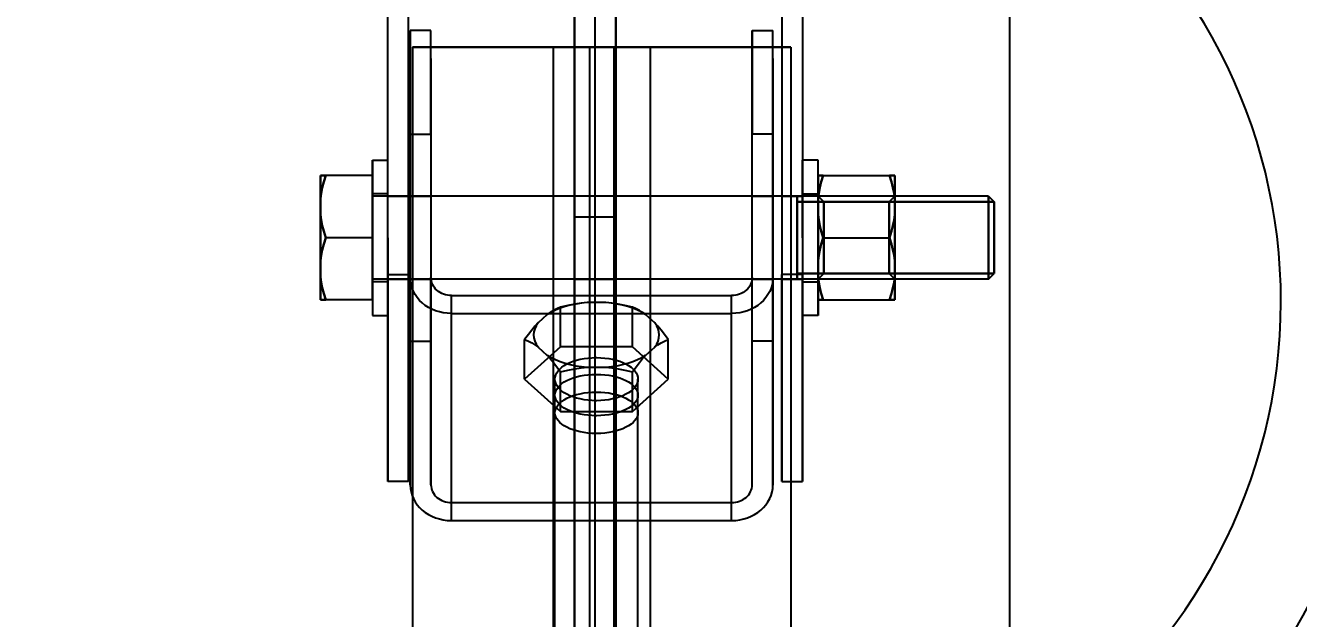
# Model space of a CAD drawing. Extents: x -588 to 2961, y -4857 to 3.
# Drawn here: x 2477.5 to 2723.1, y -1967.5 to -1853 of the extents above; entities that cross this region are included whole.
import ezdxf

# ---------------------------------------------------------------- set-up
doc = ezdxf.new("R2010")
doc.units = 0
doc.header["$MEASUREMENT"] = 0
doc.layers.get('0').update_dxf_attribs({"linetype": 'CONTINUOUS'})
doc.layers.get('DEFPOINTS').update_dxf_attribs({"linetype": 'CONTINUOUS'})
doc.layers.add('DIMENSION', color=5, linetype='CONTINUOUS')
doc.dimstyles.new('ISO-25', dxfattribs={"dimtxt": 2.5, "dimasz": 2.5, "dimexe": 1.25, "dimexo": 0.625, "dimtad": 1, "dimdec": 4, "dimrnd": 1, "dimdsep": 46, "dimtxsty": 'STANDARD', "dimcen": 2.5, "dimadec": 0, "dimazin": 0, "dimtfac": 1, "dimtdec": 4, "dimtmove": 0, "dimatfit": 3, "dimfxl": 1, "dimtolj": 1, "dimtzin": 0, "dimarcsym": 0})

# ---------------------------------------------------------------- blocks, each defined once
blk = doc.blocks.new('*D55')
at = {"layer": 'DEFPOINTS', "color": 0}
for p in [(2587.396399, -1748.17277), (2386.288343, -2013.56342), (2586.288343, -2013.56342)]:
    blk.add_point(p, dxfattribs=at)
at = {"layer": 'DIMENSION', "color": 0, "lineweight": -2}
for p, q in [((2581.146399, -1748.17277), (2373.788343, -1748.17277)), ((2386.288343, -1773.17277), (2386.288343, -1988.56342)), ((2580.038343, -2013.56342), (2373.788343, -2013.56342))]:
    blk.add_line(p, q, dxfattribs=at)
at = {"layer": 'DIMENSION', "color": 0}
for points in [[(2390.45501, -1773.17277), (2382.121677, -1773.17277), (2386.288343, -1748.17277)], [(2382.121677, -1988.56342), (2390.45501, -1988.56342), (2386.288343, -2013.56342)]]:
    blk.add_solid(points, dxfattribs=at)
at = {"layer": 'DIMENSION', "color": 0, "ltscale": 10, "insert": (2367.538343, -1880.868095), "char_height": 25, "attachment_point": 5, "rotation": 90}
blk.add_mtext('\\A1;265', dxfattribs=at)

msp = doc.modelspace()

# ---------------------------------------------------------------- linework, layer by layer
at = {"color": 1}
for p, q in [((2583.396399, -1820.968696), (2583.396399, -2070.968696)), ((2583.396399, -2070.968696), (2583.396399, -1820.968696)), ((2591.396399, -1820.968696), (2591.396399, -2070.968696)), ((2591.396399, -2070.968696), (2591.396399, -1820.968696)), ((2547.396399, -1901.071596), (2547.396399, -1829.071596)), ((2547.396399, -1901.071596), (2547.396399, -1829.071596)), ((2551.396399, -1901.071596), (2551.396399, -1829.071596)), ((2551.396399, -1901.071596), (2551.396399, -1829.071596)), ((2623.396399, -1829.071596), (2623.396399, -1901.071596)), ((2623.396399, -1829.071596), (2623.396399, -1901.071596)), ((2627.396399, -1829.071596), (2627.396399, -1901.071596)), ((2627.396399, -1829.071596), (2627.396399, -1901.071596)), ((2551.691066, -1853.970421), (2551.691066, -1873.970421)), ((2555.691066, -1853.970421), (2551.691066, -1853.970421)), ((2551.691066, -1873.970421), (2551.691066, -1853.970421)), ((2555.691066, -1873.970421), (2555.691066, -1853.970421)), ((2555.691066, -1873.970421), (2555.691066, -1853.970421)), ((2617.691066, -1853.970421), (2617.691066, -1873.970421)), ((2617.691066, -1853.970421), (2621.691066, -1853.970421)), ((2617.691066, -1873.970421), (2617.691066, -1853.970421)), ((2621.691066, -1873.970421), (2621.691066, -1853.970421)), ((2621.691066, -1873.970421), (2621.691066, -1853.970421)), ((2552.138343, -1857.150524), (2579.288343, -1857.150524)), ((2552.138343, -1857.150524), (2625.138343, -1857.150524)), ((2552.138343, -1857.150524), (2552.138343, -4857.150524)), ((2552.138343, -1857.150524), (2552.138343, -4857.150524)), ((2579.288343, -1857.150524), (2552.138343, -1857.150524)), ((2625.138343, -1857.150524), (2552.138343, -1857.150524)), ((2552.138343, -1857.150524), (2552.138343, -4857.150524)), ((2552.138343, -1857.150524), (2552.138343, -4857.150524)), ((2579.288343, -1857.150524), (2586.288343, -1857.150524)), ((2579.288343, -1857.150524), (2579.288343, -4857.150524)), ((2586.288343, -1857.150524), (2579.288343, -1857.150524)), ((2579.288343, -1857.150524), (2579.288343, -4857.150524)), ((2586.288343, -1857.150524), (2586.288343, -4857.150524)), ((2586.288343, -1857.150524), (2586.288343, -4857.150524)), ((2586.288343, -1857.150524), (2586.288343, -4857.150524)), ((2586.288343, -1857.150524), (2586.288343, -4857.150524)), ((2590.988343, -1857.150524), (2597.988343, -1857.150524)), ((2590.988343, -1857.150524), (2590.988343, -4857.150524)), ((2590.988343, -1857.150524), (2590.988343, -4857.150524)), ((2597.988343, -1857.150524), (2590.988343, -1857.150524)), ((2590.988343, -1857.150524), (2590.988343, -4857.150524)), ((2590.988343, -1857.150524), (2590.988343, -4857.150524)), ((2597.988343, -1857.150524), (2625.138343, -1857.150524)), ((2597.988343, -1857.150524), (2597.988343, -4857.150524)), ((2625.138343, -1857.150524), (2597.988343, -1857.150524)), ((2597.988343, -1857.150524), (2597.988343, -4857.150524)), ((2625.138343, -1857.150524), (2625.138343, -4857.150524)), ((2625.138343, -1857.150524), (2625.138343, -4857.150524)), ((2625.138343, -1857.150524), (2625.138343, -4857.150524)), ((2625.138343, -1857.150524), (2625.138343, -4857.150524)), ((2551.691066, -1913.970421), (2551.691066, -1859.329405)), ((2555.691066, -1859.329405), (2555.691066, -1913.970421)), ((2617.691066, -1913.970421), (2617.691066, -1859.329405)), ((2621.691066, -1859.329405), (2621.691066, -1913.970421)), ((2551.691066, -1873.970421), (2551.691066, -1901.683234)), ((2551.691066, -1873.970421), (2555.691066, -1873.970421)), ((2555.691066, -1873.970421), (2555.691066, -1901.683234)), ((2617.691066, -1901.683234), (2617.691066, -1873.970421)), ((2621.691066, -1873.970421), (2617.691066, -1873.970421)), ((2621.691066, -1901.683234), (2621.691066, -1873.970421)), ((2544.396399, -1878.970421), (2544.396399, -1893.970421)), ((2544.396399, -1878.970421), (2547.396399, -1878.970421)), ((2544.396399, -1893.970421), (2544.396399, -1878.970421)), ((2547.396399, -1893.970421), (2547.396399, -1878.970421)), ((2547.396399, -1893.970421), (2547.396399, -1878.970421)), ((2627.396399, -1878.970421), (2627.396399, -1893.970421)), ((2630.396399, -1878.970421), (2627.396399, -1878.970421)), ((2627.396399, -1893.970421), (2627.396399, -1878.970421)), ((2630.396399, -1893.970421), (2630.396399, -1878.970421)), ((2630.396399, -1893.970421), (2630.396399, -1878.970421)), ((2534.396399, -1881.970421), (2534.396398, -1886.497069)), ((2534.396398, -1886.497069), (2534.396399, -1881.970421)), ((2534.396399, -1881.970421), (2535.398826, -1881.970552)), ((2535.398826, -1881.970552), (2534.396399, -1881.970421)), ((2535.019578, -1883.209396), (2534.736434, -1884.345785)), ((2534.736434, -1884.345785), (2535.019578, -1883.209396)), ((2535.398826, -1881.970552), (2535.019578, -1883.209396)), ((2535.019578, -1883.209396), (2535.398826, -1881.970552)), ((2544.396399, -1881.970421), (2535.398826, -1881.970421)), ((2544.396399, -1881.970421), (2535.398826, -1881.970421)), ((2544.396399, -1881.970421), (2544.396399, -1893.970421)), ((2544.396399, -1893.970421), (2544.396399, -1881.970421)), ((2630.396399, -1881.970421), (2630.396399, -1886.497061)), ((2630.396399, -1881.970421), (2631.398826, -1881.970421)), ((2630.396399, -1886.497061), (2630.396399, -1881.970421)), ((2631.398826, -1881.970421), (2630.396399, -1881.970421)), ((2631.019579, -1883.209398), (2630.736435, -1884.345784)), ((2630.736435, -1884.345784), (2631.019579, -1883.209398)), ((2631.398826, -1881.970421), (2631.019579, -1883.209398)), ((2631.019579, -1883.209398), (2631.398826, -1881.970421)), ((2631.398826, -1881.970421), (2644.193971, -1881.970421)), ((2631.398826, -1881.970421), (2644.193971, -1881.970421)), ((2644.193971, -1881.970421), (2644.573218, -1883.209398)), ((2645.196399, -1881.970421), (2644.193971, -1881.970421)), ((2644.573218, -1883.209398), (2644.193971, -1881.970421)), ((2644.193971, -1881.970421), (2645.196399, -1881.970421)), ((2644.573218, -1883.209398), (2644.856362, -1884.345784)), ((2644.856362, -1884.345784), (2644.573218, -1883.209398)), ((2645.196399, -1886.497061), (2645.196399, -1881.970421)), ((2645.196399, -1881.970421), (2645.196399, -1886.497061)), ((2534.396398, -1886.497069), (2534.403251, -1886.425548)), ((2534.403251, -1886.425549), (2534.396398, -1886.497069)), ((2534.396399, -1886.49707), (2534.396399, -1889.443773)), ((2534.396399, -1889.443773), (2534.396399, -1886.49707)), ((2534.534351, -1885.409794), (2534.403251, -1886.425549)), ((2534.403251, -1886.425548), (2534.534351, -1885.409796)), ((2534.736434, -1884.345785), (2534.534351, -1885.409794)), ((2534.534351, -1885.409796), (2534.736434, -1884.345785)), ((2547.396399, -1885.470421), (2544.396399, -1885.470421)), ((2626.396399, -1885.970421), (2544.396399, -1885.970421)), ((2626.396399, -1885.970421), (2544.396399, -1885.970421)), ((2547.396399, -1885.970421), (2551.396399, -1885.970421)), ((2547.396399, -1885.970421), (2551.396399, -1885.970421)), ((2551.691066, -1885.970421), (2555.691066, -1885.970421)), ((2617.691066, -1885.970421), (2621.691066, -1885.970421)), ((2623.396399, -1885.970421), (2627.396399, -1885.970421)), ((2623.396399, -1885.970421), (2627.396399, -1885.970421)), ((2626.396399, -1901.970421), (2626.396399, -1885.970421)), ((2626.396399, -1885.970421), (2626.396399, -1901.970421)), ((2626.396399, -1885.970421), (2626.396399, -1901.970421)), ((2663.313999, -1885.970421), (2626.396399, -1885.970421)), ((2663.313999, -1885.970421), (2626.396399, -1885.970421)), ((2626.396399, -1901.970421), (2626.396399, -1885.970421)), ((2627.396399, -1885.470421), (2630.396399, -1885.470421)), ((2630.396399, -1885.970421), (2631.478799, -1887.052821)), ((2630.396399, -1885.970421), (2631.478799, -1887.052821)), ((2630.396399, -1886.497062), (2630.403252, -1886.425558)), ((2630.403252, -1886.425559), (2630.396399, -1886.497062)), ((2630.396399, -1889.443781), (2630.396399, -1886.497062)), ((2630.396399, -1886.497062), (2630.396399, -1889.443781)), ((2630.534352, -1885.409794), (2630.403252, -1886.425559)), ((2630.403252, -1886.425558), (2630.534352, -1885.409795)), ((2630.736435, -1884.345784), (2630.534352, -1885.409794)), ((2630.534352, -1885.409795), (2630.736435, -1884.345784)), ((2645.196399, -1885.970421), (2644.113999, -1887.052821)), ((2645.196399, -1885.970421), (2644.113999, -1887.052821)), ((2644.856362, -1884.345784), (2645.058446, -1885.409794)), ((2645.058446, -1885.409795), (2644.856362, -1884.345784)), ((2645.058446, -1885.409794), (2645.189546, -1886.425559)), ((2645.189546, -1886.425558), (2645.058446, -1885.409795)), ((2645.196399, -1886.497062), (2645.189546, -1886.425558)), ((2645.189546, -1886.425559), (2645.196399, -1886.497062)), ((2645.196399, -1889.443781), (2645.196399, -1886.497062)), ((2645.196399, -1886.497062), (2645.196399, -1889.443781)), ((2663.313999, -1901.970421), (2663.313999, -1885.970421)), ((2663.313999, -1885.970421), (2664.396399, -1887.052821)), ((2663.313999, -1885.970421), (2664.396399, -1887.052821)), ((2663.313999, -1885.970421), (2663.313999, -1901.970421)), ((2664.396399, -1887.052821), (2626.396399, -1887.052821)), ((2664.396399, -1887.052821), (2626.396399, -1887.052821)), ((2626.396399, -1887.052821), (2664.396399, -1887.052821)), ((2626.396399, -1887.052821), (2664.396399, -1887.052821)), ((2631.478799, -1900.888021), (2631.478799, -1887.052821)), ((2631.478799, -1887.052821), (2644.113999, -1887.052821)), ((2631.478799, -1887.052821), (2644.113999, -1887.052821)), ((2631.478799, -1887.052821), (2631.478799, -1900.888021)), ((2644.113999, -1887.052821), (2644.113999, -1900.888021)), ((2644.113999, -1900.888021), (2644.113999, -1887.052821)), ((2664.396399, -1900.888021), (2664.396399, -1887.052821)), ((2664.396399, -1887.052821), (2664.396399, -1900.888021)), ((2664.396399, -1887.052821), (2664.396399, -1900.888021)), ((2664.396399, -1900.888021), (2664.396399, -1887.052821)), ((2534.396398, -1889.443773), (2534.396398, -1898.49707)), ((2534.396398, -1889.443773), (2534.403251, -1889.515293)), ((2534.396398, -1898.49707), (2534.396398, -1889.443773)), ((2534.403251, -1889.515292), (2534.396398, -1889.443773)), ((2534.534351, -1890.531003), (2534.403251, -1889.515292)), ((2534.403251, -1889.515293), (2534.534351, -1890.531001)), ((2534.534351, -1890.531001), (2534.736435, -1891.595045)), ((2534.736435, -1891.595045), (2534.534351, -1890.531003)), ((2583.396399, -1889.968696), (2591.396399, -1889.968696)), ((2583.396399, -1889.968696), (2591.396399, -1889.968696)), ((2583.396399, -1889.968696), (2591.396399, -1889.968696)), ((2583.396399, -1889.968696), (2591.396399, -1889.968696)), ((2630.396399, -1889.443781), (2630.403252, -1889.515285)), ((2630.396399, -1889.443781), (2630.396399, -1898.497062)), ((2630.403252, -1889.515284), (2630.396399, -1889.443781)), ((2630.396399, -1898.497062), (2630.396399, -1889.443781)), ((2630.534352, -1890.531049), (2630.403252, -1889.515284)), ((2630.403252, -1889.515285), (2630.534352, -1890.531048)), ((2630.534352, -1890.531048), (2630.736435, -1891.595059)), ((2630.736435, -1891.595059), (2630.534352, -1890.531049)), ((2645.058446, -1890.531048), (2644.856362, -1891.595059)), ((2644.856362, -1891.595059), (2645.058446, -1890.531049)), ((2645.058446, -1890.531049), (2645.189546, -1889.515284)), ((2645.189546, -1889.515285), (2645.058446, -1890.531048)), ((2645.196399, -1889.443781), (2645.189546, -1889.515285)), ((2645.189546, -1889.515284), (2645.196399, -1889.443781)), ((2645.196399, -1898.497062), (2645.196399, -1889.443781)), ((2645.196399, -1889.443781), (2645.196399, -1898.497062)), ((2534.736435, -1891.595045), (2535.019579, -1892.731427)), ((2535.019579, -1892.731427), (2534.736435, -1891.595045)), ((2535.019579, -1892.731427), (2535.398826, -1893.970421)), ((2535.398826, -1893.970421), (2535.019579, -1892.731427)), ((2535.398826, -1893.970421), (2535.019579, -1895.209415)), ((2535.019579, -1895.209415), (2535.398826, -1893.970421)), ((2544.396399, -1893.970421), (2535.398826, -1893.970421)), ((2544.396399, -1893.970421), (2535.398826, -1893.970421)), ((2544.396399, -1893.970421), (2544.396399, -1908.970421)), ((2544.396399, -1893.970421), (2544.396399, -1905.970421)), ((2544.396399, -1893.970421), (2544.396399, -1908.970421)), ((2544.396399, -1905.970421), (2544.396399, -1893.970421)), ((2547.396399, -1908.970421), (2547.396399, -1893.970421)), ((2547.396399, -1893.970421), (2547.396399, -1908.970421)), ((2627.396399, -1893.970421), (2627.396399, -1908.970421)), ((2627.396399, -1893.970421), (2627.396399, -1908.970421)), ((2630.396399, -1908.970421), (2630.396399, -1893.970421)), ((2630.396399, -1893.970421), (2630.396399, -1908.970421)), ((2630.736435, -1891.595059), (2631.019579, -1892.731446)), ((2631.019579, -1892.731446), (2630.736435, -1891.595059)), ((2631.019579, -1892.731446), (2631.398826, -1893.970421)), ((2631.398826, -1893.970421), (2631.019579, -1892.731446)), ((2631.398826, -1893.970421), (2631.019579, -1895.209397)), ((2631.019579, -1895.209397), (2631.398826, -1893.970421)), ((2631.398826, -1893.970421), (2644.193971, -1893.970421)), ((2631.398826, -1893.970421), (2644.193971, -1893.970421)), ((2644.573218, -1892.731446), (2644.193971, -1893.970421)), ((2644.193971, -1893.970421), (2644.573218, -1892.731446)), ((2644.193971, -1893.970421), (2644.573218, -1895.209397)), ((2644.573218, -1895.209397), (2644.193971, -1893.970421)), ((2644.856362, -1891.595059), (2644.573218, -1892.731446)), ((2644.573218, -1892.731446), (2644.856362, -1891.595059)), ((2534.736435, -1896.345798), (2534.534351, -1897.40984)), ((2534.534351, -1897.409842), (2534.736435, -1896.345798)), ((2535.019579, -1895.209415), (2534.736435, -1896.345798)), ((2534.736435, -1896.345798), (2535.019579, -1895.209415)), ((2630.736435, -1896.345783), (2630.534352, -1897.409794)), ((2630.534352, -1897.409795), (2630.736435, -1896.345783)), ((2631.019579, -1895.209397), (2630.736435, -1896.345783)), ((2630.736435, -1896.345783), (2631.019579, -1895.209397)), ((2644.573218, -1895.209397), (2644.856362, -1896.345783)), ((2644.856362, -1896.345783), (2644.573218, -1895.209397)), ((2644.856362, -1896.345783), (2645.058446, -1897.409794)), ((2645.058446, -1897.409795), (2644.856362, -1896.345783)), ((2534.396398, -1898.49707), (2534.403251, -1898.42555)), ((2534.403251, -1898.425551), (2534.396398, -1898.49707)), ((2534.396399, -1898.49707), (2534.396399, -1901.443773)), ((2534.396399, -1901.443773), (2534.396399, -1898.49707)), ((2534.534351, -1897.40984), (2534.403251, -1898.425551)), ((2534.403251, -1898.42555), (2534.534351, -1897.409842)), ((2630.396399, -1898.497062), (2630.403252, -1898.425557)), ((2630.403252, -1898.425559), (2630.396399, -1898.497062)), ((2630.396399, -1901.443781), (2630.396399, -1898.497062)), ((2630.396399, -1898.497062), (2630.396399, -1901.443781)), ((2630.534352, -1897.409794), (2630.403252, -1898.425559)), ((2630.403252, -1898.425557), (2630.534352, -1897.409795)), ((2645.058446, -1897.409794), (2645.189546, -1898.425559)), ((2645.189546, -1898.425557), (2645.058446, -1897.409795)), ((2645.196399, -1898.497062), (2645.189546, -1898.425557)), ((2645.189546, -1898.425559), (2645.196399, -1898.497062)), ((2645.196399, -1901.443781), (2645.196399, -1898.497062)), ((2645.196399, -1898.497062), (2645.196399, -1901.443781)), ((2547.396399, -1901.071596), (2547.396399, -1941.071596)), ((2547.396399, -1901.071596), (2551.396399, -1901.071596)), ((2547.396399, -1941.071596), (2547.396399, -1901.071596)), ((2547.396399, -1901.071596), (2551.396399, -1901.071596)), ((2551.396399, -1941.071596), (2551.396399, -1901.071596)), ((2551.396399, -1901.071596), (2551.396399, -1941.071596)), ((2623.396399, -1901.071596), (2623.396399, -1941.071596)), ((2627.396399, -1901.071596), (2623.396399, -1901.071596)), ((2623.396399, -1941.071596), (2623.396399, -1901.071596)), ((2627.396399, -1901.071596), (2623.396399, -1901.071596)), ((2664.396399, -1900.888021), (2626.396399, -1900.888021)), ((2664.396399, -1900.888021), (2626.396399, -1900.888021)), ((2626.396399, -1900.888021), (2664.396399, -1900.888021)), ((2626.396399, -1900.888021), (2664.396399, -1900.888021)), ((2627.396399, -1941.071596), (2627.396399, -1901.071596)), ((2627.396399, -1901.071596), (2627.396399, -1941.071596)), ((2630.396399, -1901.970421), (2631.478799, -1900.888021)), ((2630.396399, -1901.970421), (2631.478799, -1900.888021)), ((2631.478799, -1900.888021), (2644.113999, -1900.888021)), ((2631.478799, -1900.888021), (2644.113999, -1900.888021)), ((2645.196399, -1901.970421), (2644.113999, -1900.888021)), ((2645.196399, -1901.970421), (2644.113999, -1900.888021)), ((2663.313999, -1901.970421), (2664.396399, -1900.888021)), ((2663.313999, -1901.970421), (2664.396399, -1900.888021)), ((2534.396398, -1901.443773), (2534.396399, -1905.970422)), ((2534.396398, -1901.443773), (2534.403251, -1901.515294)), ((2534.403251, -1901.515293), (2534.396398, -1901.443773)), ((2534.396399, -1905.970422), (2534.396398, -1901.443773)), ((2534.534351, -1902.531048), (2534.403251, -1901.515293)), ((2534.403251, -1901.515294), (2534.534351, -1902.531047)), ((2534.534351, -1902.531047), (2534.736434, -1903.595057)), ((2534.736434, -1903.595057), (2534.534351, -1902.531048)), ((2534.736434, -1903.595057), (2535.019578, -1904.731446)), ((2535.019578, -1904.731446), (2534.736434, -1903.595057)), ((2626.396399, -1901.970421), (2544.396399, -1901.970421)), ((2626.396399, -1901.970421), (2544.396399, -1901.970421)), ((2547.396399, -1902.470421), (2544.396399, -1902.470421)), ((2547.396399, -1901.970421), (2551.396399, -1901.970421)), ((2547.396399, -1901.970421), (2551.396399, -1901.970421)), ((2551.691442, -1901.750363), (2551.691066, -1901.683234)), ((2551.691066, -1941.683234), (2551.691066, -1901.683234)), ((2551.691066, -1901.970421), (2555.691066, -1901.970421)), ((2551.736518, -1902.420712), (2551.691442, -1901.750363)), ((2551.691442, -1901.750363), (2551.691442, -1941.750363)), ((2551.736518, -1902.420712), (2551.691442, -1901.750363)), ((2551.856358, -1903.084309), (2551.736518, -1902.420712)), ((2551.856358, -1903.084309), (2551.736518, -1902.420712)), ((2552.049766, -1903.734549), (2551.856358, -1903.084309)), ((2552.049766, -1903.734549), (2551.856358, -1903.084309)), ((2552.314948, -1904.365521), (2552.049766, -1903.734549)), ((2552.314948, -1904.365521), (2552.049766, -1903.734549)), ((2555.691066, -1941.683234), (2555.691066, -1901.683234)), ((2555.691254, -1901.716809), (2555.691066, -1901.683234)), ((2555.691254, -1901.716809), (2555.691066, -1901.683234)), ((2555.691254, -1941.716809), (2555.691254, -1901.716809)), ((2555.713803, -1902.052062), (2555.691254, -1901.716809)), ((2555.773689, -1902.383674), (2555.713803, -1902.052062)), ((2555.870418, -1902.708898), (2555.773689, -1902.383674)), ((2556.003053, -1903.024473), (2555.870418, -1902.708898)), ((2556.170243, -1903.32727), (2556.003053, -1903.024473)), ((2556.370614, -1903.6148), (2556.170243, -1903.32727)), ((2556.602041, -1903.884017), (2556.370614, -1903.6148)), ((2583.396399, -1901.968696), (2591.396399, -1901.968696)), ((2583.396399, -1901.968696), (2591.396399, -1901.968696)), ((2583.396399, -1901.968696), (2591.396399, -1901.968696)), ((2583.396399, -1901.968696), (2591.396399, -1901.968696)), ((2617.011519, -1903.6148), (2616.780091, -1903.884017)), ((2617.211889, -1903.32727), (2617.011519, -1903.6148)), ((2617.379079, -1903.024473), (2617.211889, -1903.32727)), ((2617.511714, -1902.708898), (2617.379079, -1903.024473)), ((2617.608444, -1902.383674), (2617.511714, -1902.708898)), ((2617.668329, -1902.052062), (2617.608444, -1902.383674)), ((2617.690878, -1901.716809), (2617.668329, -1902.052062)), ((2617.691066, -1901.683234), (2617.690878, -1901.716809)), ((2617.691066, -1901.683234), (2617.690878, -1901.716809)), ((2617.690878, -1941.716809), (2617.690878, -1901.716809)), ((2617.691066, -1941.683234), (2617.691066, -1901.683234)), ((2617.691066, -1901.970421), (2621.691066, -1901.970421)), ((2621.332367, -1903.734549), (2621.067184, -1904.365521)), ((2621.332367, -1903.734549), (2621.067184, -1904.365521)), ((2621.525774, -1903.084309), (2621.332367, -1903.734549)), ((2621.525774, -1903.084309), (2621.332367, -1903.734549)), ((2621.645614, -1902.420712), (2621.525774, -1903.084309)), ((2621.645614, -1902.420712), (2621.525774, -1903.084309)), ((2621.690691, -1901.750363), (2621.645614, -1902.420712)), ((2621.690691, -1901.750363), (2621.645614, -1902.420712)), ((2621.691066, -1901.683234), (2621.690691, -1901.750363)), ((2621.690691, -1901.750363), (2621.690691, -1941.750363)), ((2621.691066, -1941.683234), (2621.691066, -1901.683234)), ((2623.396399, -1901.970421), (2627.396399, -1901.970421)), ((2623.396399, -1901.970421), (2627.396399, -1901.970421)), ((2663.313999, -1901.970421), (2626.396399, -1901.970421)), ((2663.313999, -1901.970421), (2626.396399, -1901.970421)), ((2627.396399, -1902.470421), (2630.396399, -1902.470421)), ((2630.396399, -1901.443781), (2630.403252, -1901.515285)), ((2630.396399, -1901.443781), (2630.396399, -1905.970422)), ((2630.403252, -1901.515284), (2630.396399, -1901.443781)), ((2630.396399, -1905.970422), (2630.396399, -1901.443781)), ((2630.534352, -1902.531049), (2630.403252, -1901.515284)), ((2630.403252, -1901.515285), (2630.534352, -1902.531047)), ((2630.534352, -1902.531047), (2630.736435, -1903.595059)), ((2630.736435, -1903.595059), (2630.534352, -1902.531049)), ((2630.736435, -1903.595059), (2631.019579, -1904.731445)), ((2631.019579, -1904.731445), (2630.736435, -1903.595059)), ((2644.856362, -1903.595059), (2644.573218, -1904.731445)), ((2644.573218, -1904.731445), (2644.856362, -1903.595059)), ((2645.058446, -1902.531047), (2644.856362, -1903.595059)), ((2644.856362, -1903.595059), (2645.058446, -1902.531049)), ((2645.058446, -1902.531049), (2645.189546, -1901.515284)), ((2645.189546, -1901.515285), (2645.058446, -1902.531047)), ((2645.196399, -1901.443781), (2645.189546, -1901.515285)), ((2645.189546, -1901.515284), (2645.196399, -1901.443781)), ((2645.196399, -1905.970422), (2645.196399, -1901.443781)), ((2645.196399, -1901.443781), (2645.196399, -1905.970422)), ((2535.398826, -1905.97029), (2534.396399, -1905.970422)), ((2534.396399, -1905.970422), (2535.398826, -1905.97029)), ((2535.019578, -1904.731446), (2535.398826, -1905.97029)), ((2535.398826, -1905.97029), (2535.019578, -1904.731446)), ((2544.396399, -1905.970421), (2535.398826, -1905.970421)), ((2544.396399, -1905.970421), (2535.398826, -1905.970421)), ((2552.64942, -1904.971306), (2552.314948, -1904.365521)), ((2552.64942, -1904.971306), (2552.314948, -1904.365521)), ((2553.050165, -1905.54637), (2552.64942, -1904.971306)), ((2553.050165, -1905.54637), (2552.64942, -1904.971306)), ((2553.513174, -1906.084965), (2553.050165, -1905.54637)), ((2553.513174, -1906.084965), (2553.050165, -1905.54637)), ((2554.034212, -1906.582214), (2553.513174, -1906.084965)), ((2554.034212, -1906.582214), (2553.513174, -1906.084965)), ((2556.862639, -1904.132724), (2556.602041, -1903.884017)), ((2557.149821, -1904.358408), (2556.862639, -1904.132724)), ((2557.460686, -1904.55883), (2557.149821, -1904.358408)), ((2557.792697, -1904.732356), (2557.460686, -1904.55883)), ((2558.142337, -1904.877147), (2557.792697, -1904.732356)), ((2558.506731, -1904.992012), (2558.142337, -1904.877147)), ((2558.882268, -1905.075783), (2558.506731, -1904.992012)), ((2559.26518, -1905.127645), (2558.882268, -1905.075783)), ((2559.652297, -1905.147173), (2559.26518, -1905.127645)), ((2559.691066, -1905.147336), (2559.652297, -1905.147173)), ((2559.691066, -1945.147336), (2559.691066, -1905.147336)), ((2559.691066, -1905.147336), (2613.691066, -1905.147336)), ((2613.729835, -1905.147173), (2613.691066, -1905.147336)), ((2613.691066, -1945.147336), (2613.691066, -1905.147336)), ((2614.116952, -1905.127645), (2613.729835, -1905.147173)), ((2614.499864, -1905.075783), (2614.116952, -1905.127645)), ((2614.875401, -1904.992012), (2614.499864, -1905.075783)), ((2615.239795, -1904.877147), (2614.875401, -1904.992012)), ((2615.589435, -1904.732356), (2615.239795, -1904.877147)), ((2615.921446, -1904.55883), (2615.589435, -1904.732356)), ((2616.232311, -1904.358408), (2615.921446, -1904.55883)), ((2616.519493, -1904.132724), (2616.232311, -1904.358408)), ((2616.780091, -1903.884017), (2616.519493, -1904.132724)), ((2619.868959, -1906.084965), (2619.34792, -1906.582214)), ((2619.868959, -1906.084965), (2619.34792, -1906.582214)), ((2620.331968, -1905.54637), (2619.868959, -1906.084965)), ((2620.331968, -1905.54637), (2619.868959, -1906.084965)), ((2620.732712, -1904.971306), (2620.331968, -1905.54637)), ((2620.732712, -1904.971306), (2620.331968, -1905.54637)), ((2621.067184, -1904.365521), (2620.732712, -1904.971306)), ((2621.067184, -1904.365521), (2620.732712, -1904.971306)), ((2631.398826, -1905.970421), (2630.396399, -1905.970421)), ((2630.396399, -1905.970421), (2631.398826, -1905.970421)), ((2631.019579, -1904.731445), (2631.398826, -1905.970421)), ((2631.398826, -1905.970421), (2631.019579, -1904.731445)), ((2631.398826, -1905.970421), (2644.193971, -1905.970421)), ((2631.398826, -1905.970421), (2644.193971, -1905.970421)), ((2644.573218, -1904.731445), (2644.193971, -1905.970421)), ((2644.193971, -1905.970421), (2644.573218, -1904.731445)), ((2644.193971, -1905.970421), (2645.196399, -1905.970421)), ((2645.196399, -1905.970421), (2644.193971, -1905.970421)), ((2554.608385, -1907.033446), (2554.034212, -1906.582214)), ((2554.608385, -1907.033446), (2554.034212, -1906.582214)), ((2555.230301, -1907.434424), (2554.608385, -1907.033446)), ((2555.230301, -1907.434424), (2554.608385, -1907.033446)), ((2555.894328, -1907.781479), (2555.230301, -1907.434424)), ((2555.894328, -1907.781479), (2555.230301, -1907.434424)), ((2556.593828, -1908.07114), (2555.894328, -1907.781479)), ((2556.593828, -1908.07114), (2555.894328, -1907.781479)), ((2557.322411, -1908.300795), (2556.593828, -1908.07114)), ((2557.322411, -1908.300795), (2556.593828, -1908.07114)), ((2558.073244, -1908.46829), (2557.322411, -1908.300795)), ((2558.073244, -1908.46829), (2557.322411, -1908.300795)), ((2558.8395, -1908.572075), (2558.073244, -1908.46829)), ((2558.8395, -1908.572075), (2558.073244, -1908.46829)), ((2559.613553, -1908.611112), (2558.8395, -1908.572075)), ((2559.613553, -1908.611112), (2558.8395, -1908.572075)), ((2559.691066, -1908.611437), (2559.613553, -1908.611112)), ((2559.691066, -1908.611437), (2559.613553, -1908.611112)), ((2559.691066, -1948.611437), (2559.691066, -1908.611437)), ((2559.691066, -1908.611437), (2613.691066, -1908.611437)), ((2578.718777, -1908.414658), (2578.132383, -1908.831134)), ((2578.891129, -1908.382939), (2578.141701, -1908.829107)), ((2579.33312, -1908.033698), (2578.718777, -1908.414658)), ((2579.71775, -1907.975339), (2578.891129, -1908.382939)), ((2579.989205, -1907.684311), (2579.33312, -1908.033698)), ((2580.614263, -1907.609905), (2579.71775, -1907.975339)), ((2580.704631, -1907.363698), (2579.989205, -1907.684311)), ((2581.572754, -1907.289865), (2580.614263, -1907.609905)), ((2580.704555, -1915.047728), (2580.704555, -1907.36363)), ((2582.1352, -1907.039735), (2580.704631, -1907.363698)), ((2582.584757, -1907.018044), (2581.572754, -1907.289865)), ((2583.447386, -1906.797928), (2582.1352, -1907.039735)), ((2583.641336, -1906.796842), (2582.584757, -1907.018044)), ((2584.676019, -1906.625328), (2583.447386, -1906.797928)), ((2584.733162, -1906.628214), (2583.641336, -1906.796842)), ((2585.848883, -1906.51339), (2584.676019, -1906.625328)), ((2585.850592, -1906.513648), (2584.733162, -1906.628214)), ((2585.931467, -1906.507538), (2585.848883, -1906.51339)), ((2585.931467, -1906.507538), (2585.850592, -1906.513648)), ((2589.334049, -1906.507538), (2585.931467, -1906.507538)), ((2589.414924, -1906.513648), (2589.334049, -1906.507538)), ((2589.416632, -1906.513389), (2589.334049, -1906.507538)), ((2590.532354, -1906.628214), (2589.414924, -1906.513648)), ((2590.589499, -1906.625328), (2589.416632, -1906.513389)), ((2591.62418, -1906.796842), (2590.532354, -1906.628214)), ((2591.81813, -1906.797928), (2590.589499, -1906.625328)), ((2592.680759, -1907.018044), (2591.62418, -1906.796842)), ((2593.130316, -1907.039735), (2591.81813, -1906.797928)), ((2593.692762, -1907.289865), (2592.680759, -1907.018044)), ((2594.560886, -1907.363698), (2593.130316, -1907.039735)), ((2594.651253, -1907.609905), (2593.692762, -1907.289865)), ((2595.276311, -1907.684311), (2594.560886, -1907.363698)), ((2594.560961, -1915.047728), (2594.560961, -1907.36363)), ((2595.547767, -1907.975339), (2594.651253, -1907.609905)), ((2595.932396, -1908.033698), (2595.276311, -1907.684311)), ((2596.374387, -1908.382939), (2595.547767, -1907.975339)), ((2596.54674, -1908.414658), (2595.932396, -1908.033698)), ((2597.123815, -1908.829107), (2596.374387, -1908.382939)), ((2597.133133, -1908.831134), (2596.54674, -1908.414658)), ((2613.76858, -1908.611112), (2613.691066, -1908.611437)), ((2613.76858, -1908.611112), (2613.691066, -1908.611437)), ((2613.691066, -1948.611437), (2613.691066, -1908.611437)), ((2614.542632, -1908.572075), (2613.76858, -1908.611112)), ((2614.542632, -1908.572075), (2613.76858, -1908.611112)), ((2615.308888, -1908.46829), (2614.542632, -1908.572075)), ((2615.308888, -1908.46829), (2614.542632, -1908.572075)), ((2616.059721, -1908.300795), (2615.308888, -1908.46829)), ((2616.059721, -1908.300795), (2615.308888, -1908.46829)), ((2616.788305, -1908.07114), (2616.059721, -1908.300795)), ((2616.788305, -1908.07114), (2616.059721, -1908.300795)), ((2617.487804, -1907.781479), (2616.788305, -1908.07114)), ((2617.487804, -1907.781479), (2616.788305, -1908.07114)), ((2618.151832, -1907.434424), (2617.487804, -1907.781479)), ((2618.151832, -1907.434424), (2617.487804, -1907.781479)), ((2618.773747, -1907.033446), (2618.151832, -1907.434424)), ((2618.773747, -1907.033446), (2618.151832, -1907.434424)), ((2619.34792, -1906.582214), (2618.773747, -1907.033446)), ((2619.34792, -1906.582214), (2618.773747, -1907.033446)), ((2544.396399, -1908.970421), (2547.396399, -1908.970421)), ((2575.762047, -1911.078924), (2575.147758, -1911.805067)), ((2575.991543, -1910.995714), (2575.726338, -1911.571943)), ((2576.348518, -1910.438548), (2575.762047, -1911.078924)), ((2576.359546, -1910.43498), (2575.991543, -1910.995714)), ((2576.389813, -1910.395488), (2576.348518, -1910.438548)), ((2576.389813, -1910.395488), (2576.359546, -1910.43498)), ((2578.091093, -1908.86249), (2576.389813, -1910.395489)), ((2578.141701, -1908.829107), (2578.091093, -1908.862489)), ((2578.132383, -1908.831134), (2578.091093, -1908.862489)), ((2597.174423, -1908.862489), (2597.123815, -1908.829107)), ((2597.174423, -1908.862489), (2597.133133, -1908.831134)), ((2598.875703, -1910.395489), (2597.174423, -1908.86249)), ((2598.90597, -1910.43498), (2598.875703, -1910.395488)), ((2598.916997, -1910.438548), (2598.875703, -1910.395488)), ((2599.273973, -1910.995714), (2598.90597, -1910.43498)), ((2599.50347, -1911.078925), (2598.916997, -1910.438548)), ((2599.539178, -1911.571943), (2599.273973, -1910.995714)), ((2600.117758, -1911.805067), (2599.50347, -1911.078925)), ((2630.396399, -1908.970421), (2627.396399, -1908.970421)), ((2573.776352, -1921.29063), (2573.776352, -1913.606533)), ((2574.491658, -1912.638072), (2573.776503, -1913.606533)), ((2573.776503, -1913.606533), (2574.491658, -1913.927225)), ((2575.147758, -1911.805067), (2574.491658, -1912.638072)), ((2575.566272, -1912.158578), (2575.51276, -1912.75044)), ((2575.51276, -1912.75044), (2575.566272, -1913.342302)), ((2575.726338, -1911.571943), (2575.566272, -1912.158578)), ((2575.566272, -1913.342302), (2575.726338, -1913.928937)), ((2599.699244, -1912.158578), (2599.539178, -1911.571943)), ((2599.539178, -1913.928937), (2599.699244, -1913.342302)), ((2599.752757, -1912.75044), (2599.699244, -1912.158578)), ((2599.699244, -1913.342302), (2599.752757, -1912.75044)), ((2600.773858, -1912.638072), (2600.117758, -1911.805067)), ((2601.489013, -1913.606533), (2600.773858, -1912.638072)), ((2600.773858, -1913.927225), (2601.489013, -1913.606533)), ((2601.489165, -1921.29063), (2601.489165, -1913.606533)), ((2551.691066, -1913.970421), (2551.691066, -1941.683234)), ((2551.691066, -1913.970421), (2555.691066, -1913.970421)), ((2555.691066, -1913.970421), (2555.691066, -1941.683234)), ((2580.704555, -1915.047728), (2573.776352, -1921.29063)), ((2574.491658, -1913.927225), (2575.147758, -1914.276608)), ((2575.147758, -1914.276608), (2575.762046, -1914.657584)), ((2575.726338, -1913.928937), (2575.991543, -1914.505166)), ((2575.762046, -1914.657584), (2576.348519, -1915.074038)), ((2575.991543, -1914.505166), (2576.359546, -1915.0659)), ((2576.348519, -1915.074038), (2576.389813, -1915.105392)), ((2576.359546, -1915.0659), (2576.389813, -1915.105392)), ((2576.389813, -1915.105393), (2578.091093, -1916.638391)), ((2594.560961, -1915.047728), (2580.704555, -1915.047728)), ((2601.489165, -1921.29063), (2594.560961, -1915.047728)), ((2597.174423, -1916.638391), (2598.875703, -1915.105393)), ((2598.875703, -1915.105392), (2598.90597, -1915.0659)), ((2598.875703, -1915.105392), (2598.916998, -1915.074037)), ((2598.90597, -1915.0659), (2599.273973, -1914.505166)), ((2598.916998, -1915.074037), (2599.503469, -1914.657585)), ((2599.273973, -1914.505166), (2599.539178, -1913.928937)), ((2599.503469, -1914.657585), (2600.117758, -1914.276608)), ((2600.117758, -1914.276608), (2600.773858, -1913.927225)), ((2617.691066, -1941.683234), (2617.691066, -1913.970421)), ((2621.691066, -1913.970421), (2617.691066, -1913.970421)), ((2621.691066, -1941.683234), (2621.691066, -1913.970421)), ((2578.091093, -1916.638391), (2578.141701, -1916.671773)), ((2578.091093, -1916.638391), (2578.132383, -1916.681452)), ((2578.132383, -1916.681452), (2578.718776, -1917.32185)), ((2578.141701, -1916.671773), (2578.891129, -1917.117941)), ((2578.718776, -1917.32185), (2579.33312, -1918.047976)), ((2578.891129, -1917.117941), (2579.71775, -1917.525541)), ((2579.33312, -1918.047976), (2579.989205, -1918.880983)), ((2579.71775, -1917.525541), (2580.614263, -1917.890975)), ((2580.614263, -1917.890975), (2581.572754, -1918.211016)), ((2581.425902, -1918.664829), (2581.946981, -1918.362822)), ((2581.572754, -1918.211016), (2582.584757, -1918.482837)), ((2581.946981, -1918.362822), (2582.52195, -1918.088727)), ((2582.52195, -1918.088727), (2583.145667, -1917.844994)), ((2582.584757, -1918.482837), (2583.641336, -1918.704039)), ((2583.145667, -1917.844994), (2583.811857, -1917.634077)), ((2583.811857, -1917.634077), (2584.514552, -1917.457863)), ((2584.514552, -1917.457863), (2585.246695, -1917.318124)), ((2585.246695, -1917.318124), (2586.001715, -1917.216113)), ((2586.001715, -1917.216113), (2586.772039, -1917.152854)), ((2586.772039, -1917.152854), (2587.55052, -1917.128915)), ((2587.55052, -1917.128915), (2587.632758, -1917.128695)), ((2587.632758, -1917.128695), (2587.714996, -1917.128915)), ((2587.714996, -1917.128915), (2588.493477, -1917.152854)), ((2588.493477, -1917.152854), (2589.263802, -1917.216113)), ((2589.263802, -1917.216113), (2590.018821, -1917.318124)), ((2590.018821, -1917.318124), (2590.750964, -1917.457863)), ((2590.750964, -1917.457863), (2591.45366, -1917.634077)), ((2591.45366, -1917.634077), (2592.119849, -1917.844994)), ((2591.62418, -1918.704039), (2592.680759, -1918.482837)), ((2592.119849, -1917.844994), (2592.743567, -1918.088727)), ((2592.680759, -1918.482837), (2593.692762, -1918.211016)), ((2592.743567, -1918.088727), (2593.318535, -1918.362822)), ((2593.318535, -1918.362822), (2593.839614, -1918.664829)), ((2593.692762, -1918.211016), (2594.651253, -1917.890975)), ((2594.651253, -1917.890975), (2595.547767, -1917.525541)), ((2595.276311, -1918.880983), (2595.932396, -1918.047976)), ((2595.547767, -1917.525541), (2596.374387, -1917.117941)), ((2595.932396, -1918.047976), (2596.546739, -1917.321851)), ((2596.374387, -1917.117941), (2597.123815, -1916.671773)), ((2596.546739, -1917.321851), (2597.133134, -1916.681451)), ((2597.123815, -1916.671773), (2597.174423, -1916.638391)), ((2597.133134, -1916.681451), (2597.174423, -1916.638391)), ((2579.632758, -1921.29063), (2579.670768, -1920.885407)), ((2579.670768, -1920.885407), (2579.784482, -1920.483909)), ((2579.784482, -1920.483909), (2579.972751, -1920.090202)), ((2579.972751, -1920.090202), (2580.2339, -1919.707787)), ((2579.989205, -1918.880983), (2580.704631, -1919.849367)), ((2580.2339, -1919.707787), (2580.565288, -1919.340531)), ((2580.565288, -1919.340531), (2580.963963, -1918.991704)), ((2580.704555, -1927.533533), (2580.704555, -1919.849435)), ((2580.704631, -1919.849367), (2582.1352, -1919.525565)), ((2580.963963, -1918.991704), (2581.425902, -1918.664829)), ((2582.1352, -1919.525565), (2583.447386, -1919.28375)), ((2583.145649, -1921.050736), (2583.811881, -1920.847957)), ((2583.447386, -1919.28375), (2584.676017, -1919.111183)), ((2583.641336, -1918.704039), (2584.733162, -1918.872667)), ((2583.811881, -1920.847957), (2584.514429, -1920.678582)), ((2584.514429, -1920.678582), (2585.246628, -1920.544228)), ((2584.676017, -1919.111183), (2585.848884, -1918.999197)), ((2584.733162, -1918.872667), (2585.850592, -1918.987234)), ((2585.246628, -1920.544228), (2586.001517, -1920.446172)), ((2585.848884, -1918.999197), (2585.931467, -1918.993343)), ((2585.850592, -1918.987234), (2585.931467, -1918.993343)), ((2585.931467, -1918.993343), (2589.334049, -1918.993343)), ((2586.001517, -1920.446172), (2586.771919, -1920.385342)), ((2586.771919, -1920.385342), (2587.550508, -1920.362323)), ((2587.550508, -1920.362323), (2587.632757, -1920.362111)), ((2587.632759, -1920.362111), (2587.715008, -1920.362323)), ((2587.715008, -1920.362323), (2588.493597, -1920.385342)), ((2588.493597, -1920.385342), (2589.263999, -1920.446172)), ((2589.263999, -1920.446172), (2590.018889, -1920.544228)), ((2589.334049, -1918.993343), (2589.414924, -1918.987234)), ((2589.334049, -1918.993343), (2589.416633, -1918.999197)), ((2589.414924, -1918.987234), (2590.532354, -1918.872667)), ((2589.416633, -1918.999197), (2590.589498, -1919.111183)), ((2590.018889, -1920.544228), (2590.751087, -1920.678582)), ((2590.532354, -1918.872667), (2591.62418, -1918.704039)), ((2590.589498, -1919.111183), (2591.81813, -1919.28375)), ((2590.751087, -1920.678582), (2591.453635, -1920.847957)), ((2591.453635, -1920.847957), (2592.119868, -1921.050736)), ((2591.81813, -1919.28375), (2593.130316, -1919.525565)), ((2593.130316, -1919.525565), (2594.560886, -1919.849367)), ((2593.839614, -1918.664829), (2594.301553, -1918.991704)), ((2594.301553, -1918.991704), (2594.700229, -1919.340531)), ((2594.560886, -1919.849367), (2595.276311, -1918.880983)), ((2594.560961, -1927.533533), (2594.560961, -1919.849435)), ((2594.700229, -1919.340531), (2595.031617, -1919.707787)), ((2595.031617, -1919.707787), (2595.292765, -1920.090202)), ((2595.292765, -1920.090202), (2595.481034, -1920.483909)), ((2595.481034, -1920.483909), (2595.594749, -1920.885407)), ((2595.594749, -1920.885407), (2595.632758, -1921.29063)), ((2573.776352, -1921.29063), (2580.704555, -1927.533533)), ((2579.670768, -1921.695853), (2579.632758, -1921.29063)), ((2579.632758, -1974.239806), (2579.632758, -1921.29063)), ((2579.784482, -1922.097352), (2579.670768, -1921.695853)), ((2579.972751, -1922.491058), (2579.784482, -1922.097352)), ((2579.784489, -1923.587653), (2579.972804, -1923.209089)), ((2580.2339, -1922.873474), (2579.972751, -1922.491058)), ((2579.972804, -1923.209089), (2580.233847, -1922.841605)), ((2580.233847, -1922.841605), (2580.5653, -1922.488464)), ((2580.565288, -1923.24073), (2580.2339, -1922.873474)), ((2580.963963, -1923.589557), (2580.565288, -1923.24073)), ((2580.5653, -1922.488464), (2580.963954, -1922.153134)), ((2580.963954, -1922.153134), (2581.42587, -1921.838904)), ((2581.42587, -1921.838904), (2581.946938, -1921.54857)), ((2581.946938, -1921.54857), (2582.521909, -1921.285059)), ((2582.521909, -1921.285059), (2583.145649, -1921.050736)), ((2592.119868, -1921.050736), (2592.743607, -1921.285059)), ((2592.743607, -1921.285059), (2593.318578, -1921.54857)), ((2593.318578, -1921.54857), (2593.839646, -1921.838904)), ((2593.839646, -1921.838904), (2594.301562, -1922.153134)), ((2594.700229, -1923.24073), (2594.301553, -1923.589557)), ((2594.301562, -1922.153134), (2594.700216, -1922.488464)), ((2594.560961, -1927.533533), (2601.489165, -1921.29063)), ((2594.700216, -1922.488464), (2595.031669, -1922.841605)), ((2595.031617, -1922.873474), (2594.700229, -1923.24073)), ((2595.292765, -1922.491058), (2595.031617, -1922.873474)), ((2595.031669, -1922.841605), (2595.292712, -1923.209089)), ((2595.292712, -1923.209089), (2595.481027, -1923.587653)), ((2595.481034, -1922.097352), (2595.292765, -1922.491058)), ((2595.594749, -1921.695853), (2595.481034, -1922.097352)), ((2595.632758, -1921.29063), (2595.594749, -1921.695853)), ((2595.632758, -1974.239806), (2595.632758, -1921.29063)), ((2579.632758, -1924.363219), (2579.670781, -1923.973586)), ((2579.632758, -1927.780241), (2579.632758, -1924.363219)), ((2579.670781, -1924.752853), (2579.632758, -1924.363219)), ((2579.670781, -1923.973586), (2579.784489, -1923.587653)), ((2579.784489, -1925.138785), (2579.670781, -1924.752853)), ((2579.972804, -1925.51735), (2579.784489, -1925.138785)), ((2580.233847, -1925.884834), (2579.972804, -1925.51735)), ((2580.5653, -1926.237975), (2580.233847, -1925.884834)), ((2580.233847, -1926.258627), (2580.5653, -1925.905486)), ((2580.5653, -1925.905486), (2580.963954, -1925.570156)), ((2580.963954, -1925.570156), (2581.42587, -1925.255926)), ((2581.425902, -1923.916432), (2580.963963, -1923.589557)), ((2581.42587, -1925.255926), (2581.946938, -1924.965592)), ((2581.946981, -1924.218439), (2581.425902, -1923.916432)), ((2581.946938, -1924.965592), (2582.521909, -1924.702081)), ((2582.52195, -1924.492534), (2581.946981, -1924.218439)), ((2582.521909, -1924.702081), (2583.145649, -1924.467758)), ((2583.145667, -1924.736266), (2582.52195, -1924.492534)), ((2583.145649, -1924.467758), (2583.811881, -1924.264979)), ((2583.811857, -1924.947184), (2583.145667, -1924.736266)), ((2584.514552, -1925.123397), (2583.811857, -1924.947184)), ((2583.811881, -1924.264979), (2584.514429, -1924.095604)), ((2584.514429, -1924.095604), (2585.246628, -1923.96125)), ((2585.246695, -1925.263136), (2584.514552, -1925.123397)), ((2585.246628, -1923.96125), (2586.001517, -1923.863194)), ((2586.001715, -1925.365147), (2585.246695, -1925.263136)), ((2586.001517, -1923.863194), (2586.771919, -1923.802364)), ((2586.772039, -1925.428407), (2586.001715, -1925.365147)), ((2586.771919, -1923.802364), (2587.550508, -1923.779345)), ((2587.55052, -1925.452345), (2586.772039, -1925.428407)), ((2587.550508, -1923.779345), (2587.632757, -1923.779134)), ((2587.632758, -1925.452565), (2587.55052, -1925.452345)), ((2587.714996, -1925.452345), (2587.632758, -1925.452565)), ((2587.632759, -1923.779134), (2587.715008, -1923.779345)), ((2588.493477, -1925.428407), (2587.714996, -1925.452345)), ((2587.715008, -1923.779345), (2588.493597, -1923.802364)), ((2589.263802, -1925.365147), (2588.493477, -1925.428407)), ((2588.493597, -1923.802364), (2589.263999, -1923.863194)), ((2590.018821, -1925.263136), (2589.263802, -1925.365147)), ((2589.263999, -1923.863194), (2590.018889, -1923.96125)), ((2590.750964, -1925.123397), (2590.018821, -1925.263136)), ((2590.018889, -1923.96125), (2590.751087, -1924.095604)), ((2591.45366, -1924.947184), (2590.750964, -1925.123397)), ((2590.751087, -1924.095604), (2591.453635, -1924.264979)), ((2591.453635, -1924.264979), (2592.119868, -1924.467758)), ((2592.119849, -1924.736266), (2591.45366, -1924.947184)), ((2592.743567, -1924.492534), (2592.119849, -1924.736266)), ((2592.119868, -1924.467758), (2592.743607, -1924.702081)), ((2593.318535, -1924.218439), (2592.743567, -1924.492534)), ((2592.743607, -1924.702081), (2593.318578, -1924.965592)), ((2593.839614, -1923.916432), (2593.318535, -1924.218439)), ((2593.318578, -1924.965592), (2593.839646, -1925.255926)), ((2594.301553, -1923.589557), (2593.839614, -1923.916432)), ((2593.839646, -1925.255926), (2594.301562, -1925.570156)), ((2594.301562, -1925.570156), (2594.700216, -1925.905486)), ((2595.031669, -1925.884834), (2594.700216, -1926.237975)), ((2594.700216, -1925.905486), (2595.031669, -1926.258627)), ((2595.292712, -1925.51735), (2595.031669, -1925.884834)), ((2595.481027, -1925.138785), (2595.292712, -1925.51735)), ((2595.481027, -1923.587653), (2595.594735, -1923.973586)), ((2595.594735, -1924.752853), (2595.481027, -1925.138785)), ((2595.594735, -1923.973586), (2595.632758, -1924.363219)), ((2595.632758, -1924.363219), (2595.594735, -1924.752853)), ((2595.632758, -1927.780241), (2595.632758, -1924.363219)), ((2579.632758, -1927.780241), (2579.670781, -1927.390608)), ((2579.670781, -1928.169875), (2579.632758, -1927.780241)), ((2579.670781, -1928.169875), (2579.632758, -1927.780241)), ((2579.670781, -1927.390608), (2579.784489, -1927.004675)), ((2579.784489, -1928.555808), (2579.670781, -1928.169875)), ((2579.784489, -1928.555808), (2579.670781, -1928.169875)), ((2579.784489, -1927.004675), (2579.972804, -1926.626111)), ((2579.972804, -1926.626111), (2580.233847, -1926.258627)), ((2580.963954, -1926.573304), (2580.5653, -1926.237975)), ((2580.704555, -1927.533533), (2594.560961, -1927.533533)), ((2581.42587, -1926.887535), (2580.963954, -1926.573304)), ((2581.946938, -1927.177869), (2581.42587, -1926.887535)), ((2582.521909, -1927.441379), (2581.946938, -1927.177869)), ((2583.145649, -1927.675703), (2582.521909, -1927.441379)), ((2583.811881, -1927.878482), (2583.145649, -1927.675703)), ((2584.514429, -1928.047856), (2583.811881, -1927.878482)), ((2585.246628, -1928.182211), (2584.514429, -1928.047856)), ((2586.001517, -1928.280267), (2585.246628, -1928.182211)), ((2586.771919, -1928.341097), (2586.001517, -1928.280267)), ((2587.550508, -1928.364116), (2586.771919, -1928.341097)), ((2587.632757, -1928.364327), (2587.550508, -1928.364116)), ((2587.715008, -1928.364116), (2587.632759, -1928.364327)), ((2588.493597, -1928.341097), (2587.715008, -1928.364116)), ((2589.263999, -1928.280267), (2588.493597, -1928.341097)), ((2590.018889, -1928.182211), (2589.263999, -1928.280267)), ((2590.751087, -1928.047856), (2590.018889, -1928.182211)), ((2591.453635, -1927.878482), (2590.751087, -1928.047856)), ((2592.119868, -1927.675703), (2591.453635, -1927.878482)), ((2592.743607, -1927.441379), (2592.119868, -1927.675703)), ((2593.318578, -1927.177869), (2592.743607, -1927.441379)), ((2593.839646, -1926.887535), (2593.318578, -1927.177869)), ((2594.301562, -1926.573304), (2593.839646, -1926.887535)), ((2594.700216, -1926.237975), (2594.301562, -1926.573304)), ((2595.031669, -1926.258627), (2595.292712, -1926.626111)), ((2595.292712, -1926.626111), (2595.481027, -1927.004675)), ((2595.481027, -1927.004675), (2595.594735, -1927.390608)), ((2595.594735, -1928.169875), (2595.481027, -1928.555808)), ((2595.594735, -1928.169875), (2595.481027, -1928.555808)), ((2595.594735, -1927.390608), (2595.632758, -1927.780241)), ((2595.632758, -1927.780241), (2595.594735, -1928.169875)), ((2595.632758, -1927.780241), (2595.594735, -1928.169875)), ((2579.972804, -1928.934372), (2579.784489, -1928.555808)), ((2579.972804, -1928.934372), (2579.784489, -1928.555808)), ((2580.233847, -1929.301856), (2579.972804, -1928.934372)), ((2580.233847, -1929.301856), (2579.972804, -1928.934372)), ((2580.5653, -1929.654997), (2580.233847, -1929.301856)), ((2580.5653, -1929.654997), (2580.233847, -1929.301856)), ((2580.963954, -1929.990327), (2580.5653, -1929.654997)), ((2580.963954, -1929.990327), (2580.5653, -1929.654997)), ((2581.42587, -1930.304557), (2580.963954, -1929.990327)), ((2581.42587, -1930.304557), (2580.963954, -1929.990327)), ((2581.946938, -1930.594891), (2581.42587, -1930.304557)), ((2581.946938, -1930.594891), (2581.42587, -1930.304557)), ((2582.521909, -1930.858401), (2581.946938, -1930.594891)), ((2582.521909, -1930.858401), (2581.946938, -1930.594891)), ((2593.318578, -1930.594891), (2592.743607, -1930.858401)), ((2593.318578, -1930.594891), (2592.743607, -1930.858401)), ((2593.839646, -1930.304557), (2593.318578, -1930.594891)), ((2593.839646, -1930.304557), (2593.318578, -1930.594891)), ((2594.301562, -1929.990327), (2593.839646, -1930.304557)), ((2594.301562, -1929.990327), (2593.839646, -1930.304557)), ((2594.700216, -1929.654997), (2594.301562, -1929.990327)), ((2594.700216, -1929.654997), (2594.301562, -1929.990327)), ((2595.031669, -1929.301856), (2594.700216, -1929.654997)), ((2595.031669, -1929.301856), (2594.700216, -1929.654997)), ((2595.292712, -1928.934372), (2595.031669, -1929.301856)), ((2595.292712, -1928.934372), (2595.031669, -1929.301856)), ((2595.481027, -1928.555808), (2595.292712, -1928.934372)), ((2595.481027, -1928.555808), (2595.292712, -1928.934372)), ((2583.145649, -1931.092725), (2582.521909, -1930.858401)), ((2583.145649, -1931.092725), (2582.521909, -1930.858401)), ((2583.811881, -1931.295504), (2583.145649, -1931.092725)), ((2583.811881, -1931.295504), (2583.145649, -1931.092725)), ((2584.514429, -1931.464879), (2583.811881, -1931.295504)), ((2584.514429, -1931.464879), (2583.811881, -1931.295504)), ((2585.246628, -1931.599233), (2584.514429, -1931.464879)), ((2585.246628, -1931.599233), (2584.514429, -1931.464879)), ((2586.001517, -1931.697289), (2585.246628, -1931.599233)), ((2586.001517, -1931.697289), (2585.246628, -1931.599233)), ((2586.771919, -1931.758119), (2586.001517, -1931.697289)), ((2586.771919, -1931.758119), (2586.001517, -1931.697289)), ((2587.550508, -1931.781138), (2586.771919, -1931.758119)), ((2587.550508, -1931.781138), (2586.771919, -1931.758119)), ((2587.632757, -1931.781349), (2587.550508, -1931.781138)), ((2587.632757, -1931.781349), (2587.550508, -1931.781138)), ((2587.715008, -1931.781138), (2587.632759, -1931.781349)), ((2587.715008, -1931.781138), (2587.632759, -1931.781349)), ((2588.493597, -1931.758119), (2587.715008, -1931.781138)), ((2588.493597, -1931.758119), (2587.715008, -1931.781138)), ((2589.263999, -1931.697289), (2588.493597, -1931.758119)), ((2589.263999, -1931.697289), (2588.493597, -1931.758119)), ((2590.018889, -1931.599233), (2589.263999, -1931.697289)), ((2590.018889, -1931.599233), (2589.263999, -1931.697289)), ((2590.751087, -1931.464879), (2590.018889, -1931.599233)), ((2590.751087, -1931.464879), (2590.018889, -1931.599233)), ((2591.453635, -1931.295504), (2590.751087, -1931.464879)), ((2591.453635, -1931.295504), (2590.751087, -1931.464879)), ((2592.119868, -1931.092725), (2591.453635, -1931.295504)), ((2592.119868, -1931.092725), (2591.453635, -1931.295504)), ((2592.743607, -1930.858401), (2592.119868, -1931.092725)), ((2592.743607, -1930.858401), (2592.119868, -1931.092725)), ((2551.396399, -1941.071596), (2547.396399, -1941.071596)), ((2551.396399, -1941.071596), (2547.396399, -1941.071596)), ((2551.691066, -1941.683234), (2551.691442, -1941.750363)), ((2551.691442, -1941.750363), (2551.736518, -1942.420712)), ((2551.736518, -1942.420712), (2551.856358, -1943.084309)), ((2551.856358, -1943.084309), (2552.049766, -1943.734549)), ((2555.691066, -1941.683234), (2555.691254, -1941.716809)), ((2555.691254, -1941.716809), (2555.713803, -1942.052062)), ((2555.713803, -1942.052062), (2555.773689, -1942.383674)), ((2555.773689, -1942.383674), (2555.870418, -1942.708898)), ((2555.870418, -1942.708898), (2556.003053, -1943.024473)), ((2556.003053, -1943.024473), (2556.170243, -1943.32727)), ((2617.211889, -1943.32727), (2617.379079, -1943.024473)), ((2617.379079, -1943.024473), (2617.511714, -1942.708898)), ((2617.511714, -1942.708898), (2617.608444, -1942.383674)), ((2617.608444, -1942.383674), (2617.668329, -1942.052062)), ((2617.668329, -1942.052062), (2617.690878, -1941.716809)), ((2617.690878, -1941.716809), (2617.691066, -1941.683234)), ((2621.332367, -1943.734549), (2621.525774, -1943.084309)), ((2621.525774, -1943.084309), (2621.645614, -1942.420712)), ((2621.645614, -1942.420712), (2621.690691, -1941.750363)), ((2621.690691, -1941.750363), (2621.691066, -1941.683234)), ((2623.396399, -1941.071596), (2627.396399, -1941.071596)), ((2623.396399, -1941.071596), (2627.396399, -1941.071596)), ((2552.049766, -1943.734549), (2552.314948, -1944.365521)), ((2552.314948, -1944.365521), (2552.64942, -1944.971306)), ((2552.64942, -1944.971306), (2553.050165, -1945.54637)), ((2553.050165, -1945.54637), (2553.513174, -1946.084965)), ((2556.170243, -1943.32727), (2556.370614, -1943.6148)), ((2556.370614, -1943.6148), (2556.602041, -1943.884017)), ((2556.602041, -1943.884017), (2556.862639, -1944.132724)), ((2556.862639, -1944.132724), (2557.149821, -1944.358408)), ((2557.149821, -1944.358408), (2557.460686, -1944.55883)), ((2557.460686, -1944.55883), (2557.792697, -1944.732356)), ((2557.792697, -1944.732356), (2558.142337, -1944.877147)), ((2558.142337, -1944.877147), (2558.506731, -1944.992012)), ((2558.506731, -1944.992012), (2558.882268, -1945.075783)), ((2558.882268, -1945.075783), (2559.26518, -1945.127645)), ((2559.26518, -1945.127645), (2559.652297, -1945.147173)), ((2559.652297, -1945.147173), (2559.691066, -1945.147336)), ((2559.691066, -1945.147336), (2613.691066, -1945.147336)), ((2613.691066, -1945.147336), (2613.729835, -1945.147173)), ((2613.729835, -1945.147173), (2614.116952, -1945.127645)), ((2614.116952, -1945.127645), (2614.499864, -1945.075783)), ((2614.499864, -1945.075783), (2614.875401, -1944.992012)), ((2614.875401, -1944.992012), (2615.239795, -1944.877147)), ((2615.239795, -1944.877147), (2615.589435, -1944.732356)), ((2615.589435, -1944.732356), (2615.921446, -1944.55883)), ((2615.921446, -1944.55883), (2616.232311, -1944.358408)), ((2616.232311, -1944.358408), (2616.519493, -1944.132724)), ((2616.519493, -1944.132724), (2616.780091, -1943.884017)), ((2616.780091, -1943.884017), (2617.011519, -1943.6148)), ((2617.011519, -1943.6148), (2617.211889, -1943.32727)), ((2619.868959, -1946.084965), (2620.331968, -1945.54637)), ((2620.331968, -1945.54637), (2620.732712, -1944.971306)), ((2620.732712, -1944.971306), (2621.067184, -1944.365521)), ((2621.067184, -1944.365521), (2621.332367, -1943.734549)), ((2553.513174, -1946.084965), (2554.034212, -1946.582214)), ((2554.034212, -1946.582214), (2554.608385, -1947.033446)), ((2554.608385, -1947.033446), (2555.230301, -1947.434424)), ((2555.230301, -1947.434424), (2555.894328, -1947.781479)), ((2555.894328, -1947.781479), (2556.593828, -1948.07114)), ((2616.788305, -1948.07114), (2617.487804, -1947.781479)), ((2617.487804, -1947.781479), (2618.151832, -1947.434424)), ((2618.151832, -1947.434424), (2618.773747, -1947.033446)), ((2618.773747, -1947.033446), (2619.34792, -1946.582214)), ((2619.34792, -1946.582214), (2619.868959, -1946.084965)), ((2556.593828, -1948.07114), (2557.322411, -1948.300795)), ((2557.322411, -1948.300795), (2558.073244, -1948.46829)), ((2558.073244, -1948.46829), (2558.8395, -1948.572075)), ((2558.8395, -1948.572075), (2559.613553, -1948.611112)), ((2559.613553, -1948.611112), (2559.691066, -1948.611437)), ((2559.691066, -1948.611437), (2613.691066, -1948.611437)), ((2613.691066, -1948.611437), (2613.76858, -1948.611112)), ((2613.76858, -1948.611112), (2614.542632, -1948.572075)), ((2614.542632, -1948.572075), (2615.308888, -1948.46829)), ((2615.308888, -1948.46829), (2616.059721, -1948.300795)), ((2616.059721, -1948.300795), (2616.788305, -1948.07114))]:
    msp.add_line(p, q, dxfattribs=at)
for centre, radius, start, end in [((2552.327327, -1913.620954), 125, 122.176112, 234.578118), ((2614.71019, -1906.307502), 125, 301.150445, 53.555762), ((2552.327327, -1913.620954), 105, 122.366259, 232.5477), ((2614.71019, -1906.307502), 105, 301.340472, 51.524261)]:
    msp.add_arc(centre, radius, start, end, dxfattribs=at)
at = {"layer": 'DIMENSION', "ltscale": 10}
for p in [(2587.396399, -1780.17277), (2667.396399, -1907.406991)]:
    msp.add_xline(p, (0, 1), dxfattribs=at)

# ---------------------------------------------------------------- dimensions: what is measured, and where the dimension line sits
at = {"layer": 'DIMENSION'}
dim = msp.add_linear_dim(base=(2386.288343, -2013.56342), p1=(2587.396399, -1748.17277), p2=(2586.288343, -2013.56342), angle=90, dimstyle='ISO-25', override={"dimscale": 10, "dimlfac": 1, "dimtxsty": 'STANDARD', "dimsah": 1, "dimtmove": 1, "dimtolj": 1}, dxfattribs=at)
dim.commit()
dim.dimension.update_dxf_attribs({"geometry": '*D55', "text_midpoint": (2367.538343, -1880.868095)})

doc.saveas('drawing.dxf')
